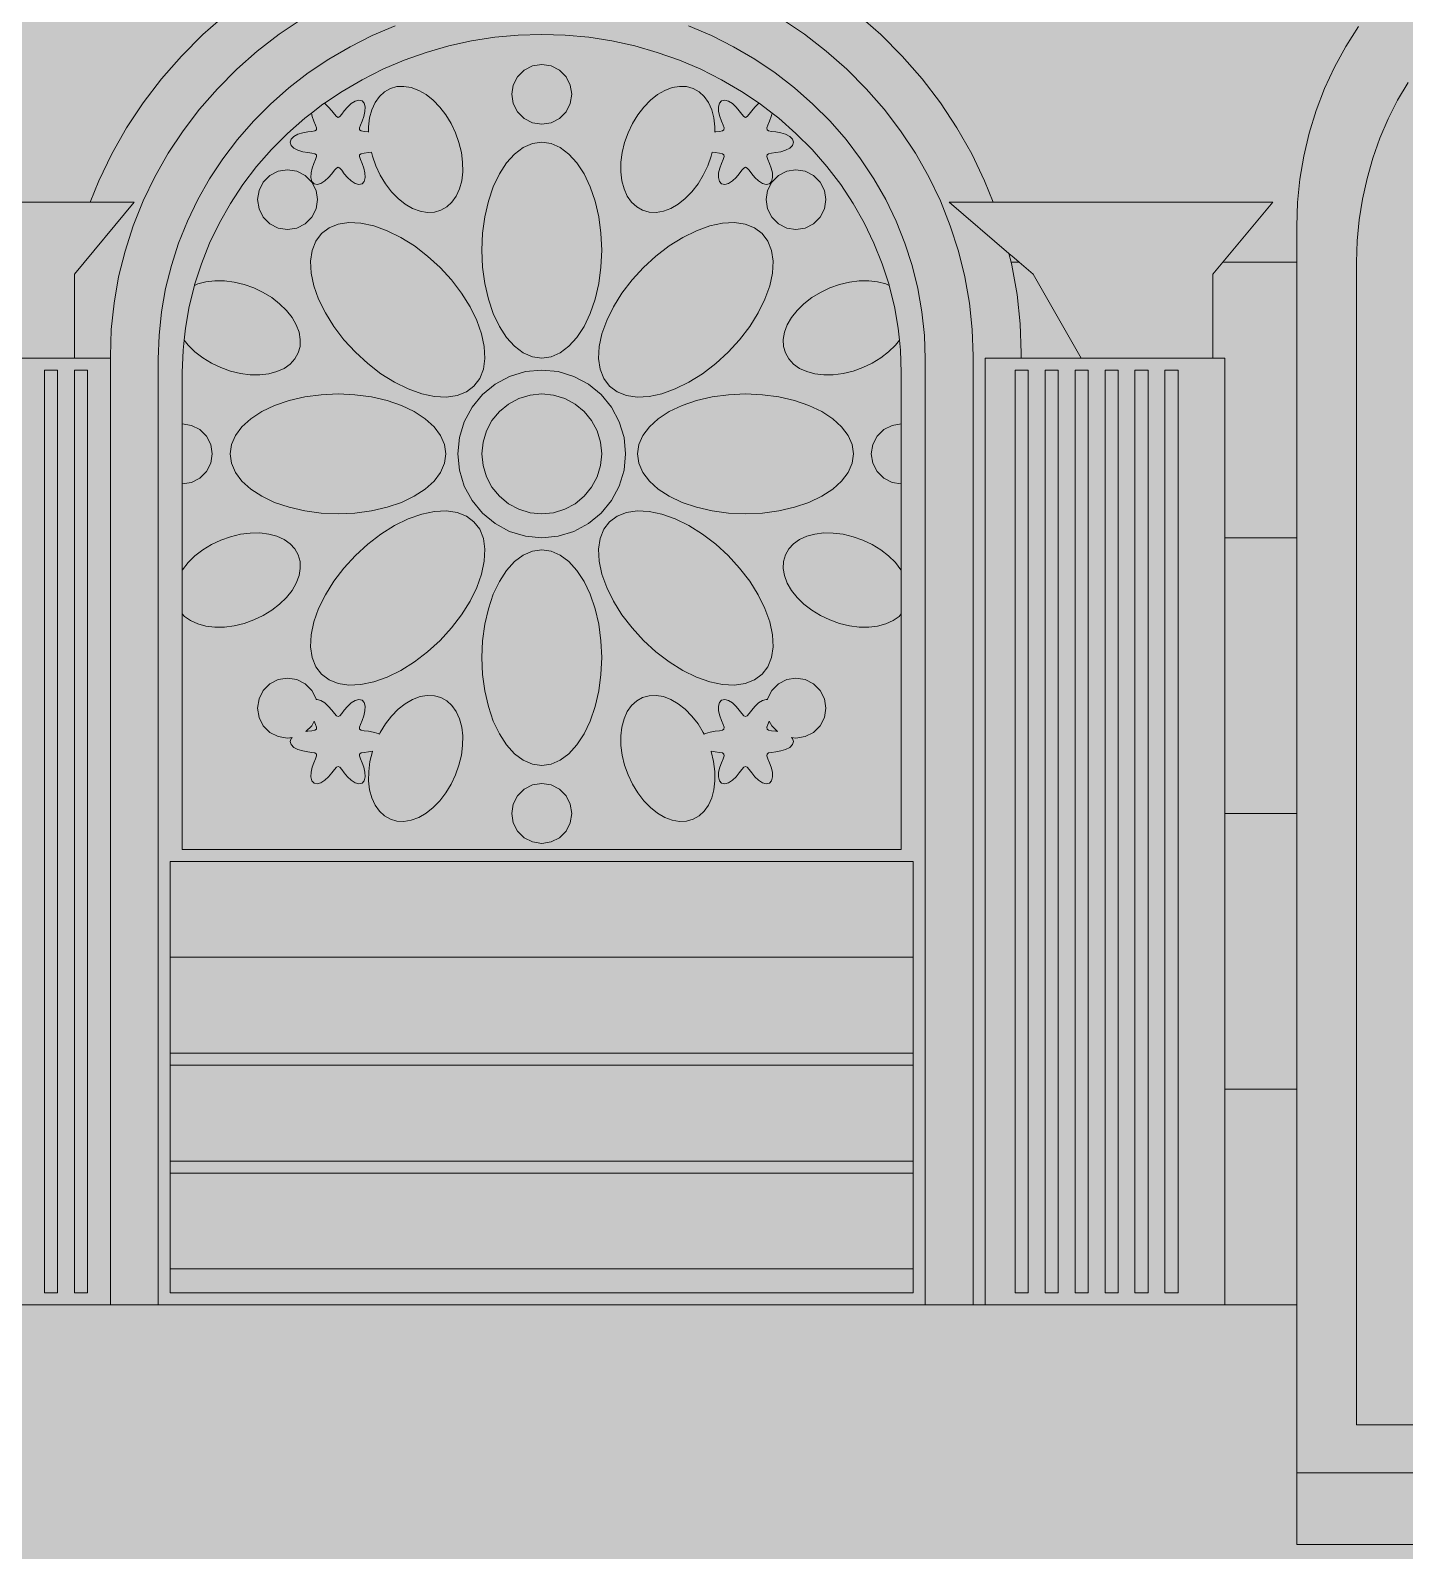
# Model space of a CAD drawing. Header units: millimetres. Extents: x -2412 to 16214, y -1176 to 12015.
# Drawn here: x 1608 to 3359, y 344 to 2280 of the extents above; entities that cross this region are included whole.
import ezdxf

# ---------------------------------------------------------------- set-up
doc = ezdxf.new("R2010")
doc.units = ezdxf.units.MM
for name, color, linetype, lineweight, true_color in [('00_WHITE_BACKGROUND', 7, 'Continuous', 18, 0xffffff), ('01_STRUCTURE', 7, 'Continuous', 18, 0x000000), ('02_CORNICES', 7, 'Continuous', 18, 0x000000), ('03_FRAMES_DOORS', 7, 'Continuous', 18, 0x000000), ('04_GLAZING_SHUTTERS', 7, 'Continuous', 18, 0x000000), ('05_STONE_JOINTS', 7, 'Continuous', 18, 0x000000), ('06_ORNAMENT', 7, 'Continuous', 18, 0x000000), ('08_STEPS', 7, 'Continuous', 18, 0x000000)]:
    doc.layers.add(name, color=color, linetype=linetype, lineweight=lineweight, true_color=true_color)

msp = doc.modelspace()

# ---------------------------------------------------------------- linework, layer by layer
at = {"layer": '00_WHITE_BACKGROUND', "lineweight": 18, "true_color": 0xffffff}
msp.add_solid([(-2412.2137, -1175.5725), (16213.7405, -1175.5725), (-2412.2137, 12015.2672), (16213.7405, 12015.2672)], dxfattribs=at)
at = {"layer": '01_STRUCTURE', "color": 7, "lineweight": 18, "true_color": 0x000000}
for points in [[(1827.7252, 2274.6107), (1800.3969, 2247.1908)], [(2788.4122, 2155.7252), (2767.313, 2187.6183)], [(1730.6718, 2155.7252), (1711.8321, 2122.5954)], [(2823.7405, 2088.3817), (2834.6718, 2061.0687), (3190.8397, 2061.0687)], [(3221.374, 2030.5344), (3221.374, 1984.7328), (3221.374, 1633.5878), (3221.374, 1282.4427), (3221.374, 931.2977), (3221.374, 656.4885), (3221.374, 442.7481)], [(2865.0076, 1943.6336), (2858.4885, 1980.687)], [(3114.5038, 1969.4656), (3114.5038, 1862.5954)], [(2946.5649, 1862.5954), (2870.229, 1862.5954)], [(2824.4275, 656.4885), (2870.229, 656.4885), (3129.771, 656.4885), (3129.771, 931.2977), (3129.771, 1282.4427), (3129.771, 1633.5878)]]:
    msp.add_lwpolyline(points, dxfattribs=at)
at = {"layer": '02_CORNICES', "color": 7, "lineweight": 18, "true_color": 0x000000}
for points in [[(1236.6412, 2061.0687), (1684.4122, 2061.0687)], [(2861.2061, 1990.2748), (2854.7481, 1995.8321)], [(1664.1221, 1862.5954), (1435.1145, 1862.5954), (1404.5802, 1862.5954), (1343.5115, 1969.4656)], [(3114.5038, 1862.5954), (2946.5649, 1862.5954), (2885.4962, 1969.4656)]]:
    msp.add_lwpolyline(points, dxfattribs=at)
at = {"layer": '03_FRAMES_DOORS', "color": 7, "lineweight": 18, "true_color": 0x000000}
for points in [[(1954.1832, 2294.6107), (1924.9618, 2274.916), (1897.1603, 2253.4656), (1870.9008, 2230.3511), (1846.3206, 2205.6794), (1823.4962, 2179.542), (1802.5496, 2152.0611), (1783.5573, 2123.3588), (1766.6107, 2093.542), (1751.7557, 2062.7481), (1739.0992, 2031.1145), (1728.6565, 1998.7481), (1720.4885, 1965.8321), (1714.626, 1932.4733), (1711.0992, 1898.8244), (1709.9237, 1865.0382), (1709.9237, 1862.5954)], [(1770.9924, 656.4885), (1770.9924, 1861.374), (1772.0458, 1891.4046), (1775.1756, 1921.313), (1780.3817, 1950.9618), (1787.6336, 1980.229), (1796.916, 2008.9924), (1808.1832, 2037.1145), (1821.374, 2064.4885), (1836.4427, 2090.9924), (1853.3282, 2116.5191), (1871.9542, 2140.9466), (1892.229, 2164.1679), (1914.0916, 2186.1069), (1937.4198, 2206.6412), (1962.1374, 2225.7099), (1988.1221, 2243.2214), (2015.2672, 2259.084), (2043.4656, 2273.2519), (2072.5802, 2285.6489)], [(1856.8855, 2300.2901), (1827.7252, 2274.6107)], [(2446.5038, 2285.6489), (2475.6183, 2273.2519), (2503.8168, 2259.084), (2530.9618, 2243.2214), (2556.9466, 2225.7099), (2581.6641, 2206.6412), (2604.9924, 2186.1069), (2626.855, 2164.1679), (2647.1298, 2140.9466), (2665.7557, 2116.5191), (2682.6412, 2090.9924), (2697.7099, 2064.4885), (2710.9008, 2037.1145), (2722.1679, 2008.9924), (2731.4504, 1980.229), (2738.7023, 1950.9618), (2743.9084, 1921.313), (2747.0382, 1891.4046), (2748.0916, 1861.374), (2748.0916, 656.4885)], [(2809.1603, 656.4885), (2809.1603, 1865.0382), (2807.9847, 1898.8244), (2804.458, 1932.4733), (2798.5954, 1965.8321), (2790.4275, 1998.7481), (2779.9847, 2031.1145), (2767.3282, 2062.7481), (2752.4733, 2093.542), (2735.5267, 2123.3588), (2716.5344, 2152.0611), (2695.5878, 2179.542), (2672.7634, 2205.6794), (2648.1832, 2230.3511), (2621.9237, 2253.4656), (2594.1221, 2274.916), (2564.9008, 2294.6107)], [(2767.313, 2187.6183), (2744.0305, 2218.1527), (2718.687, 2247.1908), (2691.3588, 2274.6107), (2662.1985, 2300.2901)], [(3299.8473, 2284.9924), (3283.7557, 2259.542), (3269.3893, 2233.1145), (3256.8244, 2205.8015), (3246.0916, 2177.7557), (3237.2366, 2149.084), (3230.3206, 2119.8931), (3225.3588, 2090.3206), (3222.3664, 2060.4885), (3221.374, 2030.5344)], [(1800.3969, 2247.1908), (1775.0534, 2218.1527), (1751.771, 2187.6183), (1730.6718, 2155.7252)], [(3363.3282, 2213.7405), (3349.8626, 2190.8397), (3337.8626, 2167.0534), (3327.3435, 2142.4733), (3318.3664, 2117.2366), (3310.9771, 2091.4198), (3305.1908, 2065.145), (3301.0382, 2038.5344), (3298.5496, 2011.6947), (3297.7099, 1984.7328), (3297.7099, 503.8168), (4076.3359, 503.8168)], [(2823.7405, 2088.3817), (2807.2519, 2122.5954), (2788.4122, 2155.7252)], [(1711.8321, 2122.5954), (1695.3435, 2088.3817), (1684.4122, 2061.0687), (1740.458, 2061.0687), (1664.1221, 1969.4656), (1664.1221, 1862.5954), (1709.9237, 1862.5954)], [(2854.7481, 1995.8321), (2778.626, 2061.0687), (2834.6718, 2061.0687)], [(2858.4885, 1980.687), (2857.4962, 1984.7328)], [(2809.1603, 656.4885), (2824.4275, 656.4885), (2824.4275, 1862.5954), (2870.229, 1862.5954), (2870.229, 1868.7023), (2868.916, 1906.2443), (2865.0076, 1943.6336)], [(1709.9237, 1862.5954), (1709.9237, 656.4885)], [(1435.1145, 1282.4427), (1435.1145, 931.2977), (1435.1145, 656.4885), (1648.855, 656.4885), (1709.9237, 656.4885)], [(1709.9237, 656.4885), (1770.9924, 656.4885)], [(1770.9924, 656.4885), (2748.0916, 656.4885)], [(2748.0916, 656.4885), (2809.1603, 656.4885)]]:
    msp.add_lwpolyline(points, dxfattribs=at)
for points in [[(1625.9542, 1847.3282), (1642.7481, 1847.3282), (1642.7481, 671.7557), (1625.9542, 671.7557)], [(1664.1221, 1847.3282), (1680.916, 1847.3282), (1680.916, 671.7557), (1664.1221, 671.7557)], [(2862.5954, 1847.3282), (2879.3893, 1847.3282), (2879.3893, 671.7557), (2862.5954, 671.7557)], [(2900.7634, 1847.3282), (2917.5573, 1847.3282), (2917.5573, 671.7557), (2900.7634, 671.7557)], [(2938.9313, 1847.3282), (2955.7252, 1847.3282), (2955.7252, 671.7557), (2938.9313, 671.7557)], [(2977.0992, 1847.3282), (2993.8931, 1847.3282), (2993.8931, 671.7557), (2977.0992, 671.7557)], [(3015.2672, 1847.3282), (3032.0611, 1847.3282), (3032.0611, 671.7557), (3015.2672, 671.7557)], [(3053.4351, 1847.3282), (3070.229, 1847.3282), (3070.229, 671.7557), (3053.4351, 671.7557)]]:
    msp.add_lwpolyline(points, close=True, dxfattribs=at)
at = {"layer": '04_GLAZING_SHUTTERS', "color": 7, "lineweight": 18, "true_color": 0x000000}
for points in [[(1982.5954, 2187.0992), (2005.084, 2202.2443), (2030.5344, 2217.1298), (2056.9618, 2230.4122), (2084.2748, 2242.0305), (2112.3206, 2251.9542), (2140.9924, 2260.1374), (2170.1832, 2266.5344), (2199.7557, 2271.1298), (2229.5878, 2273.8931), (2259.542, 2274.8092), (2289.4962, 2273.8931), (2319.3282, 2271.1298), (2348.9008, 2266.5344), (2378.0916, 2260.1374), (2406.7634, 2251.9542), (2434.8244, 2242.0305), (2462.1221, 2230.4122), (2488.5496, 2217.1298), (2514, 2202.2443), (2536.4885, 2187.0992)], [(1816.9618, 1955.0229), (1817.1298, 1955.7099), (1825.8321, 1982.6718), (1836.3969, 2009.0382), (1848.7634, 2034.7023), (1862.8855, 2059.542), (1878.7176, 2083.4656), (1896.1679, 2106.3664), (1915.1908, 2128.1527), (1935.6794, 2148.7023), (1957.5573, 2167.9695), (1966.1527, 2174.5954)], [(2552.9313, 2174.5954), (2561.5267, 2167.9695), (2583.4046, 2148.7023), (2603.8931, 2128.1527), (2622.916, 2106.3664), (2640.3664, 2083.4656), (2656.1985, 2059.542), (2670.3206, 2034.7023), (2682.687, 2009.0382), (2693.2519, 1982.6718), (2701.9542, 1955.7099), (2702.1221, 1955.0229)], [(2708.7634, 1928.2748), (2713.6336, 1900.4733)], [(2715.2061, 1885.4809), (2716.5802, 1872.4275), (2717.5573, 1844.2748), (2717.5573, 1778.626), (2717.5573, 1702.2901), (2717.5573, 1592.2901), (2717.5573, 1536.626), (2717.5573, 1236.6412), (1801.5267, 1236.6412), (1801.5267, 1536.626), (1801.5267, 1592.2901), (1801.5267, 1702.2901), (1801.5267, 1778.626), (1801.5267, 1844.2748), (1802.5038, 1872.4275), (1803.8779, 1885.4809)], [(1786.2595, 1099.2366), (1786.2595, 1221.374), (2732.8244, 1221.374), (2732.8244, 1099.2366)], [(2732.8244, 1099.2366), (1786.2595, 1099.2366)], [(1786.2595, 977.0992), (1786.2595, 1099.2366)], [(2732.8244, 1099.2366), (2732.8244, 977.0992)], [(2732.8244, 977.0992), (1786.2595, 977.0992)], [(1786.2595, 961.8321), (1786.2595, 977.0992)], [(2732.8244, 977.0992), (2732.8244, 961.8321)], [(1786.2595, 961.8321), (2732.8244, 961.8321)], [(1786.2595, 839.6947), (1786.2595, 961.8321)], [(2732.8244, 961.8321), (2732.8244, 839.6947)], [(2732.8244, 839.6947), (1786.2595, 839.6947)], [(1786.2595, 824.4275), (1786.2595, 839.6947)], [(2732.8244, 839.6947), (2732.8244, 824.4275)], [(1786.2595, 824.4275), (2732.8244, 824.4275)], [(1786.2595, 702.2901), (1786.2595, 824.4275)], [(2732.8244, 824.4275), (2732.8244, 702.2901)], [(2732.8244, 702.2901), (1786.2595, 702.2901)], [(2732.8244, 702.2901), (2732.8244, 671.7557), (1786.2595, 671.7557), (1786.2595, 702.2901)]]:
    msp.add_lwpolyline(points, dxfattribs=at)
at = {"layer": '05_STONE_JOINTS', "color": 7, "lineweight": 18, "true_color": 0x000000}
for points in [[(3190.8397, 2061.0687), (3127.2214, 1984.7328)], [(2854.7481, 1995.8321), (2857.4962, 1984.7328), (2867.6794, 1984.7328)], [(2867.6794, 1984.7328), (2861.2061, 1990.2748)], [(2885.4962, 1969.4656), (2867.6794, 1984.7328)], [(3127.2214, 1984.7328), (3114.5038, 1969.4656)], [(3127.2214, 1984.7328), (3221.374, 1984.7328)], [(3221.374, 1633.5878), (3129.771, 1633.5878), (3129.771, 1862.5954), (3114.5038, 1862.5954)], [(3129.771, 1282.4427), (3221.374, 1282.4427)], [(3129.771, 931.2977), (3221.374, 931.2977)], [(3129.771, 656.4885), (3221.374, 656.4885)], [(3221.374, 442.7481), (4152.6718, 442.7481), (4152.6718, 656.4885)]]:
    msp.add_lwpolyline(points, dxfattribs=at)
at = {"layer": '06_ORNAMENT', "color": 7, "lineweight": 18, "true_color": 0x000000}
for points in [[(2221.374, 2198.4733), (2223.2366, 2186.6718), (2228.6565, 2176.0458), (2237.1145, 2167.5878), (2247.7405, 2162.1679), (2259.542, 2160.3053), (2271.3435, 2162.1679), (2281.9695, 2167.5878), (2290.4275, 2176.0458), (2295.8473, 2186.6718), (2297.7099, 2198.4733), (2295.8473, 2210.2748), (2290.4275, 2220.9008), (2281.9695, 2229.3588), (2271.3435, 2234.7786), (2259.542, 2236.6412), (2247.7405, 2234.7786), (2237.1145, 2229.3588), (2228.6565, 2220.9008), (2223.2366, 2210.2748)], [(1938.9313, 2137.4046), (1940.1679, 2133.4809), (1943.7099, 2130), (1948.9771, 2127.2519), (1955.1756, 2125.3893), (1961.3588, 2124.2901), (1966.7023, 2123.6031), (1970.5191, 2122.8702), (1972.5038, 2121.5267), (1972.6718, 2119.145), (1971.4046, 2115.4656), (1969.3282, 2110.5038), (1967.1756, 2104.5802), (1965.6947, 2098.2901), (1965.4351, 2092.3664), (1966.687, 2087.5573), (1969.4656, 2084.5191), (1973.4809, 2083.6336), (1978.2748, 2084.9466), (1983.2824, 2088.1374), (1987.9847, 2092.5802), (1992.0458, 2097.3893), (1995.2977, 2101.6641), (1997.8473, 2104.6107), (2000, 2105.6489), (2002.1527, 2104.6107), (2004.7023, 2101.6641), (2007.9542, 2097.3893), (2012.0153, 2092.5802), (2016.7176, 2088.1374), (2021.7252, 2084.9466), (2026.5191, 2083.6336), (2030.5344, 2084.5191), (2033.313, 2087.5573), (2034.5649, 2092.3664), (2034.3053, 2098.2901), (2032.8244, 2104.5802), (2030.6718, 2110.5038), (2028.5954, 2115.4656), (2027.3282, 2119.145), (2027.4962, 2121.5267), (2029.4809, 2122.8702), (2033.2977, 2123.6031), (2038.6412, 2124.2901), (2042.4275, 2124.9618), (2043.6947, 2119.7099), (2048.0916, 2107.313), (2053.7405, 2095.4351), (2060.5038, 2084.3664), (2068.2137, 2074.3817), (2076.687, 2065.7252), (2085.6947, 2058.6107), (2095.0229, 2053.2214), (2104.458, 2049.6794), (2113.7405, 2048.0611), (2122.6718, 2048.4275), (2131.0076, 2050.7634), (2138.5496, 2055.0076), (2145.1298, 2061.0687), (2150.5649, 2068.7786), (2154.7176, 2077.9542), (2157.4962, 2088.3664), (2158.8397, 2099.7557), (2158.7023, 2111.8626), (2157.0992, 2124.3817), (2154.0458, 2136.9771), (2149.6489, 2149.374), (2144, 2161.2519), (2137.2366, 2172.3206), (2129.5267, 2182.3053), (2121.0687, 2190.9618), (2112.0611, 2198.0763), (2102.7176, 2203.4656), (2093.2977, 2207.0229), (2084, 2208.626), (2075.084, 2208.2595), (2066.7328, 2205.9237), (2059.1908, 2201.6794), (2052.626, 2195.6336), (2047.1908, 2187.9237), (2043.0229, 2178.7481), (2040.2443, 2168.3359), (2038.9008, 2156.9313), (2038.9771, 2150.458), (2038.6412, 2150.5191), (2033.2977, 2151.2061), (2029.4809, 2151.9389), (2027.4962, 2153.2824), (2027.3282, 2155.6641), (2028.5954, 2159.3435), (2030.6718, 2164.3053), (2032.8244, 2170.229), (2034.3053, 2176.5191), (2034.5649, 2182.4427), (2033.313, 2187.2519), (2030.5344, 2190.2901), (2026.5191, 2191.1756), (2021.7252, 2189.8626), (2016.7176, 2186.6718), (2012.0153, 2182.229), (2007.9542, 2177.4198), (2004.7023, 2173.145), (2002.1527, 2170.1985), (2000, 2169.1603), (1997.8473, 2170.1985), (1995.2977, 2173.145), (1992.0458, 2177.4198), (1987.9847, 2182.229), (1983.2824, 2186.6718), (1982.5954, 2187.0992), (1980.7176, 2185.8473), (1966.1527, 2174.5954), (1967.1756, 2170.229), (1969.3282, 2164.3053), (1971.4046, 2159.3435), (1972.6718, 2155.6641), (1972.5038, 2153.2824), (1970.5191, 2151.9389), (1966.7023, 2151.2061), (1961.3588, 2150.5191), (1955.1756, 2149.4198), (1948.9771, 2147.5573), (1943.7099, 2144.8092), (1940.1679, 2141.3282)], [(2360.2443, 2099.7557), (2361.5878, 2088.3664), (2364.3664, 2077.9542), (2368.5191, 2068.7786), (2373.9542, 2061.0687), (2380.5344, 2055.0076), (2388.0763, 2050.7634), (2396.4122, 2048.4275), (2405.3435, 2048.0611), (2414.626, 2049.6794), (2424.0611, 2053.2214), (2433.3893, 2058.6107), (2442.3969, 2065.7252), (2450.8702, 2074.3817), (2458.5802, 2084.3664), (2465.3435, 2095.4351), (2470.9924, 2107.313), (2475.3893, 2119.7099), (2476.6565, 2124.9618), (2480.4427, 2124.2901), (2485.7863, 2123.6031), (2489.6031, 2122.8702), (2491.5878, 2121.5267), (2491.7557, 2119.145), (2490.4885, 2115.4656), (2488.4122, 2110.5038), (2486.2595, 2104.5802), (2484.7786, 2098.2901), (2484.5191, 2092.3664), (2485.771, 2087.5573), (2488.5496, 2084.5191), (2492.5649, 2083.6336), (2497.3588, 2084.9466), (2502.3664, 2088.1374), (2507.0687, 2092.5802), (2511.1298, 2097.3893), (2514.3817, 2101.6641), (2516.9313, 2104.6107), (2519.084, 2105.6489), (2521.2366, 2104.6107), (2523.7863, 2101.6641), (2527.0382, 2097.3893), (2531.0992, 2092.5802), (2535.8015, 2088.1374), (2540.8092, 2084.9466), (2545.6031, 2083.6336), (2549.6183, 2084.5191), (2552.3969, 2087.5573), (2553.6489, 2092.3664), (2553.3893, 2098.2901), (2551.9084, 2104.5802), (2549.7557, 2110.5038), (2547.6794, 2115.4656), (2546.4122, 2119.145), (2546.5802, 2121.5267), (2548.5649, 2122.8702), (2552.3817, 2123.6031), (2557.7252, 2124.2901), (2563.9084, 2125.3893), (2570.1069, 2127.2519), (2575.374, 2130), (2578.916, 2133.4809), (2580.1527, 2137.4046), (2578.916, 2141.3282), (2575.374, 2144.8092), (2570.1069, 2147.5573), (2563.9084, 2149.4198), (2557.7252, 2150.5191), (2552.3817, 2151.2061), (2548.5649, 2151.9389), (2546.5802, 2153.2824), (2546.4122, 2155.6641), (2547.6794, 2159.3435), (2549.7557, 2164.3053), (2551.9084, 2170.229), (2552.9313, 2174.5954), (2538.3664, 2185.8473), (2536.4885, 2187.0992), (2535.8015, 2186.6718), (2531.0992, 2182.229), (2527.0382, 2177.4198), (2523.7863, 2173.145), (2521.2366, 2170.1985), (2519.084, 2169.1603), (2516.9313, 2170.1985), (2514.3817, 2173.145), (2511.1298, 2177.4198), (2507.0687, 2182.229), (2502.3664, 2186.6718), (2497.3588, 2189.8626), (2492.5649, 2191.1756), (2488.5496, 2190.2901), (2485.771, 2187.2519), (2484.5191, 2182.4427), (2484.7786, 2176.5191), (2486.2595, 2170.229), (2488.4122, 2164.3053), (2490.4885, 2159.3435), (2491.7557, 2155.6641), (2491.5878, 2153.2824), (2489.6031, 2151.9389), (2485.7863, 2151.2061), (2480.4427, 2150.5191), (2480.1069, 2150.458), (2480.1832, 2156.9313), (2478.8397, 2168.3359), (2476.0611, 2178.7481), (2471.8931, 2187.9237), (2466.458, 2195.6336), (2459.8931, 2201.6794), (2452.3511, 2205.9237), (2444, 2208.2595), (2435.084, 2208.626), (2425.7863, 2207.0229), (2416.3664, 2203.4656), (2407.0229, 2198.0763), (2398.0153, 2190.9618), (2389.5573, 2182.3053), (2381.8473, 2172.3206), (2375.084, 2161.2519), (2369.4351, 2149.374), (2365.0382, 2136.9771), (2361.9847, 2124.3817), (2360.3817, 2111.8626)], [(2183.2061, 2000), (2184.1527, 1978.5038), (2186.9466, 1957.542), (2191.5267, 1937.6183), (2197.7863, 1919.2366), (2205.5573, 1902.8397), (2214.6718, 1888.8397), (2224.8855, 1877.5725), (2235.9542, 1869.313), (2247.6031, 1864.2901), (2259.542, 1862.5954), (2271.4809, 1864.2901), (2283.1298, 1869.313), (2294.1985, 1877.5725), (2304.4122, 1888.8397), (2313.5267, 1902.8397), (2321.2977, 1919.2366), (2327.5573, 1937.6183), (2332.1374, 1957.542), (2334.9313, 1978.5038), (2335.8779, 2000), (2334.9313, 2021.4962), (2332.1374, 2042.458), (2327.5573, 2062.3817), (2321.2977, 2080.7634), (2313.5267, 2097.1603), (2304.4122, 2111.1603), (2294.1985, 2122.4275), (2283.1298, 2130.687), (2271.4809, 2135.7099), (2259.542, 2137.4046), (2247.6031, 2135.7099), (2235.9542, 2130.687), (2224.8855, 2122.4275), (2214.6718, 2111.1603), (2205.5573, 2097.1603), (2197.7863, 2080.7634), (2191.5267, 2062.3817), (2186.9466, 2042.458), (2184.1527, 2021.4962)], [(1897.5115, 2064.3206), (1899.374, 2052.5344), (1904.7939, 2041.8931), (1913.2366, 2033.4504), (1923.8779, 2028.0305), (1935.6794, 2026.1527), (1947.4656, 2028.0305), (1958.1069, 2033.4504), (1966.5496, 2041.8931), (1971.9695, 2052.5344), (1973.8473, 2064.3206), (1971.9695, 2076.1221), (1966.5496, 2086.7634), (1958.1069, 2095.2061), (1947.4656, 2100.626), (1935.6794, 2102.4885), (1923.8779, 2100.626), (1913.2366, 2095.2061), (1904.7939, 2086.7634), (1899.374, 2076.1221)], [(2545.2366, 2064.3206), (2547.1145, 2052.5344), (2552.5344, 2041.8931), (2560.9771, 2033.4504), (2571.6183, 2028.0305), (2583.4046, 2026.1527), (2595.2061, 2028.0305), (2605.8473, 2033.4504), (2614.2901, 2041.8931), (2619.7099, 2052.5344), (2621.5725, 2064.3206), (2619.7099, 2076.1221), (2614.2901, 2086.7634), (2605.8473, 2095.2061), (2595.2061, 2100.626), (2583.4046, 2102.4885), (2571.6183, 2100.626), (2560.9771, 2095.2061), (2552.5344, 2086.7634), (2547.1145, 2076.1221)], [(1964.9466, 1986.0458), (1965.6947, 1970.855), (1969.145, 1954.5191), (1975.2366, 1937.4198), (1983.8168, 1920), (1994.6565, 1902.6718), (2007.5115, 1885.8626), (2022.0458, 1870), (2037.9084, 1855.4656), (2054.7023, 1842.626), (2072.0305, 1831.771), (2089.4656, 1823.2061), (2106.5496, 1817.1145), (2122.9008, 1813.6489), (2138.0763, 1812.9008), (2151.7405, 1814.9008), (2163.542, 1819.5725), (2173.1756, 1826.8244), (2180.4275, 1836.458), (2185.0992, 1848.2595), (2187.0992, 1861.9237), (2186.3511, 1877.0992), (2182.8855, 1893.4504), (2176.7939, 1910.5344), (2168.229, 1927.9695), (2157.374, 1945.2977), (2144.5344, 1962.0916), (2130, 1977.9542), (2114.1374, 1992.4885), (2097.3282, 2005.3435), (2080, 2016.1832), (2062.5802, 2024.7634), (2045.4809, 2030.855), (2029.145, 2034.3053), (2013.9542, 2035.0534), (2000.2901, 2033.0687), (1988.5038, 2028.3817), (1978.855, 2021.145), (1971.6183, 2011.4962), (1966.9313, 1999.7099)], [(2331.9847, 1861.9237), (2333.9847, 1848.2595), (2338.6565, 1836.458), (2345.9084, 1826.8244), (2355.542, 1819.5725), (2367.3435, 1814.9008), (2381.0076, 1812.9008), (2396.1832, 1813.6489), (2412.5344, 1817.1145), (2429.6183, 1823.2061), (2447.0534, 1831.771), (2464.3817, 1842.626), (2481.1756, 1855.4656), (2497.0382, 1870), (2511.5725, 1885.8626), (2524.4275, 1902.6718), (2535.2672, 1920), (2543.8473, 1937.4198), (2549.9389, 1954.5191), (2553.4046, 1970.855), (2554.1374, 1986.0458), (2552.1527, 1999.7099), (2547.4809, 2011.4962), (2540.229, 2021.145), (2530.5802, 2028.3817), (2518.7939, 2033.0687), (2505.1298, 2035.0534), (2489.9389, 2034.3053), (2473.6031, 2030.855), (2456.5038, 2024.7634), (2439.084, 2016.1832), (2421.7557, 2005.3435), (2404.9466, 1992.4885), (2389.084, 1977.9542), (2374.5496, 1962.0916), (2361.7099, 1945.2977), (2350.855, 1927.9695), (2342.2901, 1910.5344), (2336.1985, 1893.4504), (2332.7328, 1877.0992)], [(1803.8779, 1885.4809), (1809.0382, 1878.9313), (1817.6947, 1870.4733), (1827.6794, 1862.7634), (1838.7481, 1856), (1850.626, 1850.3511), (1863.0229, 1845.9542), (1875.6183, 1842.9008), (1888.1374, 1841.2977), (1900.2443, 1841.1603), (1911.6336, 1842.5038), (1922.0458, 1845.2824), (1931.2214, 1849.4351), (1938.9313, 1854.8702), (1944.9924, 1861.4504), (1949.2366, 1868.9924), (1951.5725, 1877.3282), (1951.9389, 1886.2595), (1950.3206, 1895.542), (1946.7786, 1904.9771), (1941.3893, 1914.3053), (1934.2748, 1923.313), (1925.6183, 1931.7863), (1915.6336, 1939.4962), (1904.5649, 1946.2595), (1892.687, 1951.9084), (1880.2901, 1956.3053), (1867.6794, 1959.3435), (1855.1756, 1960.9618), (1843.0687, 1961.0992), (1831.6641, 1959.7557), (1821.2519, 1956.9771), (1816.9618, 1955.0229), (1810.3206, 1928.2748), (1805.4504, 1900.4733)], [(2152.6718, 1740.458), (2154.7328, 1719.6031), (2160.8092, 1699.5573), (2170.687, 1681.084), (2183.9695, 1664.8855), (2200.1679, 1651.6031), (2218.6412, 1641.7252), (2238.687, 1635.6336), (2259.542, 1633.5878), (2280.3969, 1635.6336), (2300.4427, 1641.7252), (2318.916, 1651.6031), (2335.1145, 1664.8855), (2348.3969, 1681.084), (2358.2748, 1699.5573), (2364.3664, 1719.6031), (2366.4122, 1740.458), (2364.3664, 1761.313), (2358.2748, 1781.3588), (2348.3969, 1799.8321), (2335.1145, 1816.0305), (2318.916, 1829.313), (2300.4427, 1839.1908), (2280.3969, 1845.2672), (2259.542, 1847.3282), (2238.687, 1845.2672), (2218.6412, 1839.1908), (2200.1679, 1829.313), (2183.9695, 1816.0305), (2170.687, 1799.8321), (2160.8092, 1781.3588), (2154.7328, 1761.313)], [(1862.5954, 1740.458), (1864.2901, 1728.5191), (1869.313, 1716.8702), (1877.5725, 1705.8015), (1888.8397, 1695.5878), (1902.8397, 1686.4733), (1919.2366, 1678.7023), (1937.6183, 1672.4427), (1957.542, 1667.8626), (1978.5038, 1665.0687), (2000, 1664.1221), (2021.4962, 1665.0687), (2042.458, 1667.8626), (2062.3817, 1672.4427), (2080.7634, 1678.7023), (2097.1603, 1686.4733), (2111.1603, 1695.5878), (2122.4275, 1705.8015), (2130.687, 1716.8702), (2135.7099, 1728.5191), (2137.4046, 1740.458), (2135.7099, 1752.3969), (2130.687, 1764.0458), (2122.4275, 1775.1145), (2111.1603, 1785.3282), (2097.1603, 1794.4427), (2080.7634, 1802.2137), (2062.3817, 1808.4733), (2042.458, 1813.0534), (2021.4962, 1815.8473), (2000, 1816.7939), (1978.5038, 1815.8473), (1957.542, 1813.0534), (1937.6183, 1808.4733), (1919.2366, 1802.2137), (1902.8397, 1794.4427), (1888.8397, 1785.3282), (1877.5725, 1775.1145), (1869.313, 1764.0458), (1864.2901, 1752.3969)], [(2183.2061, 1740.458), (2184.6718, 1725.5725), (2189.0229, 1711.2519), (2196.0763, 1698.0458), (2205.5573, 1686.4733), (2217.1298, 1676.9924), (2230.3359, 1669.9389), (2244.6565, 1665.5878), (2259.542, 1664.1221), (2274.4275, 1665.5878), (2288.7481, 1669.9389), (2301.9542, 1676.9924), (2313.5267, 1686.4733), (2323.0076, 1698.0458), (2330.0611, 1711.2519), (2334.4122, 1725.5725), (2335.8779, 1740.458), (2334.4122, 1755.3435), (2330.0611, 1769.6641), (2323.0076, 1782.8702), (2313.5267, 1794.4427), (2301.9542, 1803.9237), (2288.7481, 1810.9771), (2274.4275, 1815.3282), (2259.542, 1816.7939), (2244.6565, 1815.3282), (2230.3359, 1810.9771), (2217.1298, 1803.9237), (2205.5573, 1794.4427), (2196.0763, 1782.8702), (2189.0229, 1769.6641), (2184.6718, 1755.3435)], [(2381.6794, 1740.458), (2383.374, 1728.5191), (2388.3969, 1716.8702), (2396.6565, 1705.8015), (2407.9237, 1695.5878), (2421.9237, 1686.4733), (2438.3206, 1678.7023), (2456.7023, 1672.4427), (2476.626, 1667.8626), (2497.5878, 1665.0687), (2519.084, 1664.1221), (2540.5802, 1665.0687), (2561.542, 1667.8626), (2581.4656, 1672.4427), (2599.8473, 1678.7023), (2616.2443, 1686.4733), (2630.2443, 1695.5878), (2641.5115, 1705.8015), (2649.771, 1716.8702), (2654.7939, 1728.5191), (2656.4885, 1740.458), (2654.7939, 1752.3969), (2649.771, 1764.0458), (2641.5115, 1775.1145), (2630.2443, 1785.3282), (2616.2443, 1794.4427), (2599.8473, 1802.2137), (2581.4656, 1808.4733), (2561.542, 1813.0534), (2540.5802, 1815.8473), (2519.084, 1816.7939), (2497.5878, 1815.8473), (2476.626, 1813.0534), (2456.7023, 1808.4733), (2438.3206, 1802.2137), (2421.9237, 1794.4427), (2407.9237, 1785.3282), (2396.6565, 1775.1145), (2388.3969, 1764.0458), (2383.374, 1752.3969)], [(1964.9466, 1494.8702), (1966.9313, 1481.2061), (1971.6183, 1469.4198), (1978.855, 1459.771), (1988.5038, 1452.5191), (2000.2901, 1447.8473), (2013.9542, 1445.8626), (2029.145, 1446.5954), (2045.4809, 1450.0611), (2062.5802, 1456.1527), (2080, 1464.7328), (2097.3282, 1475.5725), (2114.1374, 1488.4275), (2130, 1502.9618), (2144.5344, 1518.8244), (2157.374, 1535.6183), (2168.229, 1552.9466), (2176.7939, 1570.3817), (2182.8855, 1587.4656), (2186.3511, 1603.8168), (2187.0992, 1618.9924), (2185.0992, 1632.6565), (2180.4275, 1644.458), (2173.1756, 1654.0916), (2163.542, 1661.3435), (2151.7405, 1666.0153), (2138.0763, 1668.0153), (2122.9008, 1667.2672), (2106.5496, 1663.8015), (2089.4656, 1657.7099), (2072.0305, 1649.145), (2054.7023, 1638.2901), (2037.9084, 1625.4504), (2022.0458, 1610.916), (2007.5115, 1595.0534), (1994.6565, 1578.2443), (1983.8168, 1560.916), (1975.2366, 1543.4962), (1969.145, 1526.3969), (1965.6947, 1510.0611)], [(2331.9847, 1618.9924), (2332.7328, 1603.8168), (2336.1985, 1587.4656), (2342.2901, 1570.3817), (2350.855, 1552.9466), (2361.7099, 1535.6183), (2374.5496, 1518.8244), (2389.084, 1502.9618), (2404.9466, 1488.4275), (2421.7557, 1475.5725), (2439.084, 1464.7328), (2456.5038, 1456.1527), (2473.6031, 1450.0611), (2489.9389, 1446.5954), (2505.1298, 1445.8626), (2518.7939, 1447.8473), (2530.5802, 1452.5191), (2540.229, 1459.771), (2547.4809, 1469.4198), (2552.1527, 1481.2061), (2554.1374, 1494.8702), (2553.4046, 1510.0611), (2549.9389, 1526.3969), (2543.8473, 1543.4962), (2535.2672, 1560.916), (2524.4275, 1578.2443), (2511.5725, 1595.0534), (2497.0382, 1610.916), (2481.1756, 1625.4504), (2464.3817, 1638.2901), (2447.0534, 1649.145), (2429.6183, 1657.7099), (2412.5344, 1663.8015), (2396.1832, 1667.2672), (2381.0076, 1668.0153), (2367.3435, 1666.0153), (2355.542, 1661.3435), (2345.9084, 1654.0916), (2338.6565, 1644.458), (2333.9847, 1632.6565)], [(2183.2061, 1480.916), (2184.1527, 1459.4198), (2186.9466, 1438.458), (2191.5267, 1418.5344), (2197.7863, 1400.1527), (2205.5573, 1383.7557), (2214.6718, 1369.7557), (2224.8855, 1358.4885), (2235.9542, 1350.229), (2247.6031, 1345.2061), (2259.542, 1343.5115), (2271.4809, 1345.2061), (2283.1298, 1350.229), (2294.1985, 1358.4885), (2304.4122, 1369.7557), (2313.5267, 1383.7557), (2321.2977, 1400.1527), (2327.5573, 1418.5344), (2332.1374, 1438.458), (2334.9313, 1459.4198), (2335.8779, 1480.916), (2334.9313, 1502.4122), (2332.1374, 1523.374), (2327.5573, 1543.2977), (2321.2977, 1561.6794), (2313.5267, 1578.0763), (2304.4122, 1592.0763), (2294.1985, 1603.3435), (2283.1298, 1611.6031), (2271.4809, 1616.626), (2259.542, 1618.3206), (2247.6031, 1616.626), (2235.9542, 1611.6031), (2224.8855, 1603.3435), (2214.6718, 1592.0763), (2205.5573, 1578.0763), (2197.7863, 1561.6794), (2191.5267, 1543.2977), (2186.9466, 1523.374), (2184.1527, 1502.4122)], [(1897.5115, 1416.5954), (1899.374, 1404.7939), (1904.7939, 1394.1527), (1913.2366, 1385.7099), (1923.8779, 1380.2901), (1935.6794, 1378.4275), (1941.5878, 1379.3588), (1940.1679, 1377.9695), (1938.9313, 1374.0458), (1940.1679, 1370.1221), (1943.7099, 1366.6412), (1948.9771, 1363.8931), (1955.1756, 1362.0305), (1961.3588, 1360.9313), (1966.7023, 1360.2443), (1970.5191, 1359.5115), (1972.5038, 1358.1679), (1972.6718, 1355.7863), (1971.4046, 1352.1069), (1969.3282, 1347.145), (1967.1756, 1341.2214), (1965.6947, 1334.9313), (1965.4351, 1329.0076), (1966.687, 1324.1985), (1969.4656, 1321.1603), (1973.4809, 1320.2748), (1978.2748, 1321.5878), (1983.2824, 1324.7786), (1987.9847, 1329.2214), (1992.0458, 1334.0305), (1995.2977, 1338.3053), (1997.8473, 1341.2519), (2000, 1342.2901), (2002.1527, 1341.2519), (2004.7023, 1338.3053), (2007.9542, 1334.0305), (2012.0153, 1329.2214), (2016.7176, 1324.7786), (2021.7252, 1321.5878), (2026.5191, 1320.2748), (2030.5344, 1321.1603), (2033.313, 1324.1985), (2034.5649, 1329.0076), (2034.3053, 1334.9313), (2032.8244, 1341.2214), (2030.6718, 1347.145), (2028.5954, 1352.1069), (2027.3282, 1355.7863), (2027.4962, 1358.1679), (2029.4809, 1359.5115), (2033.2977, 1360.2443), (2038.6412, 1360.9313), (2043.9237, 1361.8779), (2043.6947, 1361.2061), (2040.6565, 1348.5954), (2039.0382, 1336.0916), (2038.9008, 1323.9847), (2040.2443, 1312.5802), (2043.0229, 1302.1679), (2047.1908, 1292.9924), (2052.626, 1285.2824), (2059.1908, 1279.2366), (2066.7328, 1274.9924), (2075.084, 1272.6565), (2084, 1272.2901), (2093.2977, 1273.8931), (2102.7176, 1277.4504), (2112.0611, 1282.8397), (2121.0687, 1289.9542), (2129.5267, 1298.6107), (2137.2366, 1308.5954), (2144, 1319.6641), (2149.6489, 1331.542), (2154.0458, 1343.9389), (2157.0992, 1356.5344), (2158.7023, 1369.0534), (2158.8397, 1381.145), (2157.4962, 1392.5496), (2154.7176, 1402.9618), (2150.5649, 1412.1374), (2145.1298, 1419.8473), (2138.5496, 1425.9084), (2131.0076, 1430.1527), (2122.6718, 1432.4885), (2113.7405, 1432.855), (2104.458, 1431.2366), (2095.0229, 1427.6947), (2085.6947, 1422.3053), (2076.687, 1415.1908), (2068.2137, 1406.5344), (2060.5038, 1396.5496), (2053.7405, 1385.4809), (2052.7176, 1383.313), (2051.0229, 1384.1985), (2044.8244, 1386.0611), (2038.6412, 1387.1603), (2033.2977, 1387.8473), (2029.4809, 1388.5802), (2027.4962, 1389.9237), (2027.3282, 1392.3053), (2028.5954, 1395.9847), (2030.6718, 1400.9466), (2032.8244, 1406.8702), (2034.3053, 1413.1603), (2034.5649, 1419.084), (2033.313, 1423.8931), (2030.5344, 1426.9313), (2026.5191, 1427.8168), (2021.7252, 1426.5038), (2016.7176, 1423.313), (2012.0153, 1418.8702), (2007.9542, 1414.0611), (2004.7023, 1409.7863), (2002.1527, 1406.8397), (2000, 1405.8015), (1997.8473, 1406.8397), (1995.2977, 1409.7863), (1992.0458, 1414.0611), (1987.9847, 1418.8702), (1983.2824, 1423.313), (1978.2748, 1426.5038), (1973.4809, 1427.8168), (1972.1069, 1427.5115), (1971.9695, 1428.3817), (1966.5496, 1439.0229), (1958.1069, 1447.4656), (1947.4656, 1452.8855), (1935.6794, 1454.7634), (1923.8779, 1452.8855), (1913.2366, 1447.4656), (1904.7939, 1439.0229), (1899.374, 1428.3817)], [(2360.2443, 1381.145), (2360.3817, 1369.0534), (2361.9847, 1356.5344), (2365.0382, 1343.9389), (2369.4351, 1331.542), (2375.084, 1319.6641), (2381.8473, 1308.5954), (2389.5573, 1298.6107), (2398.0153, 1289.9542), (2407.0229, 1282.8397), (2416.3664, 1277.4504), (2425.7863, 1273.8931), (2435.084, 1272.2901), (2444, 1272.6565), (2452.3511, 1274.9924), (2459.8931, 1279.2366), (2466.458, 1285.2824), (2471.8931, 1292.9924), (2476.0611, 1302.1679), (2478.8397, 1312.5802), (2480.1832, 1323.9847), (2480.0458, 1336.0916), (2478.4275, 1348.5954), (2475.3893, 1361.2061), (2475.1603, 1361.8779), (2480.4427, 1360.9313), (2485.7863, 1360.2443), (2489.6031, 1359.5115), (2491.5878, 1358.1679), (2491.7557, 1355.7863), (2490.4885, 1352.1069), (2488.4122, 1347.145), (2486.2595, 1341.2214), (2484.7786, 1334.9313), (2484.5191, 1329.0076), (2485.771, 1324.1985), (2488.5496, 1321.1603), (2492.5649, 1320.2748), (2497.3588, 1321.5878), (2502.3664, 1324.7786), (2507.0687, 1329.2214), (2511.1298, 1334.0305), (2514.3817, 1338.3053), (2516.9313, 1341.2519), (2519.084, 1342.2901), (2521.2366, 1341.2519), (2523.7863, 1338.3053), (2527.0382, 1334.0305), (2531.0992, 1329.2214), (2535.8015, 1324.7786), (2540.8092, 1321.5878), (2545.6031, 1320.2748), (2549.6183, 1321.1603), (2552.3969, 1324.1985), (2553.6489, 1329.0076), (2553.3893, 1334.9313), (2551.9084, 1341.2214), (2549.7557, 1347.145), (2547.6794, 1352.1069), (2546.4122, 1355.7863), (2546.5802, 1358.1679), (2548.5649, 1359.5115), (2552.3817, 1360.2443), (2557.7252, 1360.9313), (2563.9084, 1362.0305), (2570.1069, 1363.8931), (2575.374, 1366.6412), (2578.916, 1370.1221), (2580.1527, 1374.0458), (2578.916, 1377.9695), (2577.4962, 1379.3588), (2583.4046, 1378.4275), (2595.2061, 1380.2901), (2605.8473, 1385.7099), (2614.2901, 1394.1527), (2619.7099, 1404.7939), (2621.5725, 1416.5954), (2619.7099, 1428.3817), (2614.2901, 1439.0229), (2605.8473, 1447.4656), (2595.2061, 1452.8855), (2583.4046, 1454.7634), (2571.6183, 1452.8855), (2560.9771, 1447.4656), (2552.5344, 1439.0229), (2547.1145, 1428.3817), (2546.9771, 1427.5115), (2545.6031, 1427.8168), (2540.8092, 1426.5038), (2535.8015, 1423.313), (2531.0992, 1418.8702), (2527.0382, 1414.0611), (2523.7863, 1409.7863), (2521.2366, 1406.8397), (2519.084, 1405.8015), (2516.9313, 1406.8397), (2514.3817, 1409.7863), (2511.1298, 1414.0611), (2507.0687, 1418.8702), (2502.3664, 1423.313), (2497.3588, 1426.5038), (2492.5649, 1427.8168), (2488.5496, 1426.9313), (2485.771, 1423.8931), (2484.5191, 1419.084), (2484.7786, 1413.1603), (2486.2595, 1406.8702), (2488.4122, 1400.9466), (2490.4885, 1395.9847), (2491.7557, 1392.3053), (2491.5878, 1389.9237), (2489.6031, 1388.5802), (2485.7863, 1387.8473), (2480.4427, 1387.1603), (2474.2595, 1386.0611), (2468.0611, 1384.1985), (2466.3664, 1383.313), (2465.3435, 1385.4809), (2458.5802, 1396.5496), (2450.8702, 1406.5344), (2442.3969, 1415.1908), (2433.3893, 1422.3053), (2424.0611, 1427.6947), (2414.626, 1431.2366), (2405.3435, 1432.855), (2396.4122, 1432.4885), (2388.0763, 1430.1527), (2380.5344, 1425.9084), (2373.9542, 1419.8473), (2368.5191, 1412.1374), (2364.3664, 1402.9618), (2361.5878, 1392.5496)], [(1959.1603, 1386.7634), (1966.5496, 1394.1527), (1969.6336, 1400.1985), (1971.4046, 1395.9847), (1972.6718, 1392.3053), (1972.5038, 1389.9237), (1970.5191, 1388.5802), (1966.7023, 1387.8473), (1961.3588, 1387.1603)], [(2546.4122, 1392.3053), (2547.6794, 1395.9847), (2549.4504, 1400.1985), (2552.5344, 1394.1527), (2559.9237, 1386.7634), (2557.7252, 1387.1603), (2552.3817, 1387.8473), (2548.5649, 1388.5802), (2546.5802, 1389.9237)], [(2221.374, 1282.4427), (2223.2366, 1270.6412), (2228.6565, 1260.0153), (2237.1145, 1251.5573), (2247.7405, 1246.1374), (2259.542, 1244.2748), (2271.3435, 1246.1374), (2281.9695, 1251.5573), (2290.4275, 1260.0153), (2295.8473, 1270.6412), (2297.7099, 1282.4427), (2295.8473, 1294.2443), (2290.4275, 1304.8702), (2281.9695, 1313.3282), (2271.3435, 1318.7481), (2259.542, 1320.6107), (2247.7405, 1318.7481), (2237.1145, 1313.3282), (2228.6565, 1304.8702), (2223.2366, 1294.2443)]]:
    msp.add_lwpolyline(points, close=True, dxfattribs=at)
for points in [[(2708.7634, 1928.2748), (2702.1221, 1955.0229), (2697.8321, 1956.9771), (2687.4198, 1959.7557), (2676.0153, 1961.0992), (2663.9084, 1960.9618), (2651.4046, 1959.3435), (2638.7939, 1956.3053), (2626.3969, 1951.9084), (2614.5191, 1946.2595), (2603.4504, 1939.4962), (2593.4656, 1931.7863), (2584.8092, 1923.313), (2577.6947, 1914.3053), (2572.3053, 1904.9771), (2568.7634, 1895.542), (2567.145, 1886.2595), (2567.5115, 1877.3282), (2569.8473, 1868.9924), (2574.0916, 1861.4504), (2580.1527, 1854.8702), (2587.8626, 1849.4351), (2597.0382, 1845.2824), (2607.4504, 1842.5038), (2618.855, 1841.1603), (2630.9466, 1841.2977), (2643.4656, 1842.9008), (2656.0611, 1845.9542), (2668.458, 1850.3511), (2680.3359, 1856), (2691.4046, 1862.7634), (2701.3893, 1870.4733), (2710.0458, 1878.9313), (2715.2061, 1885.4809), (2713.6336, 1900.4733)], [(1801.5267, 1702.2901), (1813.3282, 1704.1527), (1823.9542, 1709.5725), (1832.4122, 1718.0305), (1837.8321, 1728.6565), (1839.6947, 1740.458), (1837.8321, 1752.2595), (1832.4122, 1762.8855), (1823.9542, 1771.3435), (1813.3282, 1776.7634), (1801.5267, 1778.626)], [(2717.5573, 1778.626), (2705.7557, 1776.7634), (2695.1298, 1771.3435), (2686.6718, 1762.8855), (2681.2519, 1752.2595), (2679.3893, 1740.458), (2681.2519, 1728.6565), (2686.6718, 1718.0305), (2695.1298, 1709.5725), (2705.7557, 1704.1527), (2717.5573, 1702.2901)], [(1801.5267, 1536.626), (1804.3664, 1533.542), (1812.0763, 1528.1069), (1821.2519, 1523.9389), (1831.6641, 1521.1603), (1843.0687, 1519.8168), (1855.1756, 1519.9542), (1867.6794, 1521.5725), (1880.2901, 1524.6107), (1892.687, 1529.0076), (1904.5649, 1534.6565), (1915.6336, 1541.4198), (1925.6183, 1549.1298), (1934.2748, 1557.6031), (1941.3893, 1566.6107), (1946.7786, 1575.9389), (1950.3206, 1585.374), (1951.9389, 1594.6565), (1951.5725, 1603.5878), (1949.2366, 1611.9237), (1944.9924, 1619.4656), (1938.9313, 1626.0458), (1931.2214, 1631.4809), (1922.0458, 1635.6336), (1911.6336, 1638.4122), (1900.2443, 1639.7557), (1888.1374, 1639.6183), (1875.6183, 1638.0153), (1863.0229, 1634.9618), (1850.626, 1630.5649), (1838.7481, 1624.916), (1827.6794, 1618.1527), (1817.6947, 1610.4427), (1809.0382, 1601.9847), (1801.9237, 1592.9771), (1801.5267, 1592.2901)], [(2717.5573, 1592.2901), (2717.1603, 1592.9771), (2710.0458, 1601.9847), (2701.3893, 1610.4427), (2691.4046, 1618.1527), (2680.3359, 1624.916), (2668.458, 1630.5649), (2656.0611, 1634.9618), (2643.4656, 1638.0153), (2630.9466, 1639.6183), (2618.855, 1639.7557), (2607.4504, 1638.4122), (2597.0382, 1635.6336), (2587.8626, 1631.4809), (2580.1527, 1626.0458), (2574.0916, 1619.4656), (2569.8473, 1611.9237), (2567.5115, 1603.5878), (2567.145, 1594.6565), (2568.7634, 1585.374), (2572.3053, 1575.9389), (2577.6947, 1566.6107), (2584.8092, 1557.6031), (2593.4656, 1549.1298), (2603.4504, 1541.4198), (2614.5191, 1534.6565), (2626.3969, 1529.0076), (2638.7939, 1524.6107), (2651.4046, 1521.5725), (2663.9084, 1519.9542), (2676.0153, 1519.8168), (2687.4198, 1521.1603), (2697.8321, 1523.9389), (2707.0076, 1528.1069), (2714.7176, 1533.542), (2717.5573, 1536.626)]]:
    msp.add_lwpolyline(points, dxfattribs=at)
at = {"layer": '08_STEPS', "color": 7, "lineweight": 18, "true_color": 0x000000}
msp.add_lwpolyline([(4152.6718, 442.7481), (4167.9389, 442.7481), (4167.9389, 351.145), (3221.374, 351.145), (3221.374, 442.7481)], dxfattribs=at)

doc.saveas('drawing.dxf')
